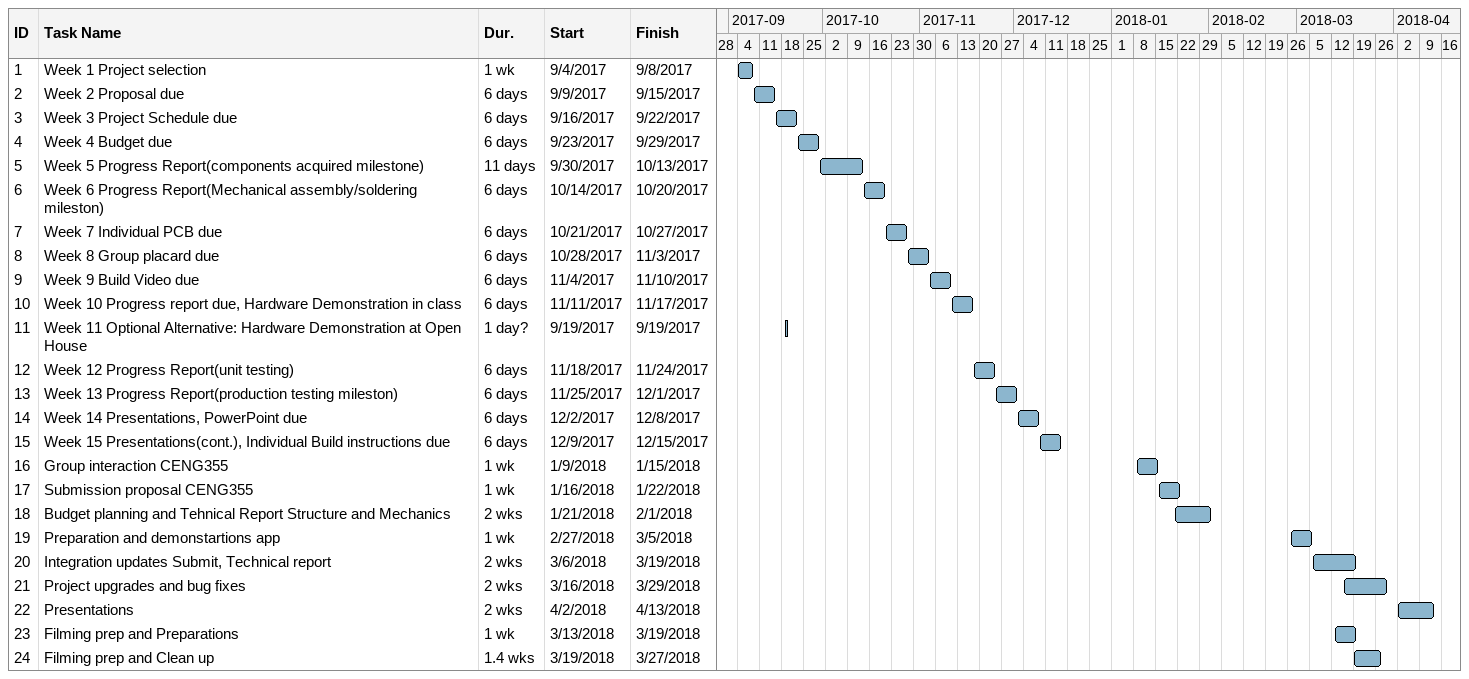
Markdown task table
| ID | Task | Duration | Start | Finish |
|---|---|---|---|---|
| 1 | Week 1 Project selection | 1w | 2017-09-04 | 2017-09-08 |
| 2 | Week 2 Proposal due | 6d | 2017-09-09 | 2017-09-15 |
| 3 | Week 3 Project Schedule due | 6d | 2017-09-16 | 2017-09-22 |
| 4 | Week 4 Budget due | 6d | 2017-09-23 | 2017-09-29 |
| 5 | Week 5 Progress Report(components acquired milestone) | 11d | 2017-09-30 | 2017-10-13 |
| 6 | Week 6 Progress Report(Mechanical assembly/soldering mileston) | 6d | 2017-10-14 | 2017-10-20 |
| 7 | Week 7 Individual PCB due | 6d | 2017-10-21 | 2017-10-27 |
| 8 | Week 8 Group placard due | 6d | 2017-10-28 | 2017-11-03 |
| 9 | Week 9 Build Video due | 6d | 2017-11-04 | 2017-11-10 |
| 10 | Week 10 Progress report due, Hardware Demonstration in class | 6d | 2017-11-11 | 2017-11-17 |
| 11 | Week 11 Optional Alternative: Hardware Demonstration at Open House | 1d? | 2017-09-19 | 2017-09-19 |
| 12 | Week 12 Progress Report(unit testing) | 6d | 2017-11-18 | 2017-11-24 |
| 13 | Week 13 Progress Report(production testing mileston) | 6d | 2017-11-25 | 2017-12-01 |
| 14 | Week 14 Presentations, PowerPoint due | 6d | 2017-12-02 | 2017-12-08 |
| 15 | Week 15 Presentations(cont.), Individual Build instructions due | 6d | 2017-12-09 | 2017-12-15 |
| 16 | Group interaction CENG355 | 1w | 2018-01-09 | 2018-01-15 |
| 17 | Submission proposal CENG355 | 1w | 2018-01-16 | 2018-01-22 |
| 18 | Budget planning and Tehnical Report Structure and Mechanics | 2w | 2018-01-21 | 2018-02-01 |
| 19 | Preparation and demonstartions app | 1w | 2018-02-27 | 2018-03-05 |
| 20 | Integration updates Submit, Technical report | 2w | 2018-03-06 | 2018-03-19 |
| 21 | Project upgrades and bug fixes | 2w | 2018-03-16 | 2018-03-29 |
| 22 | Presentations | 2w | 2018-04-02 | 2018-04-13 |
| 23 | Filming prep and Preparations | 1w | 2018-03-13 | 2018-03-19 |
| 24 | Filming prep and Clean up | 1.4w | 2018-03-19 | 2018-03-27 |
